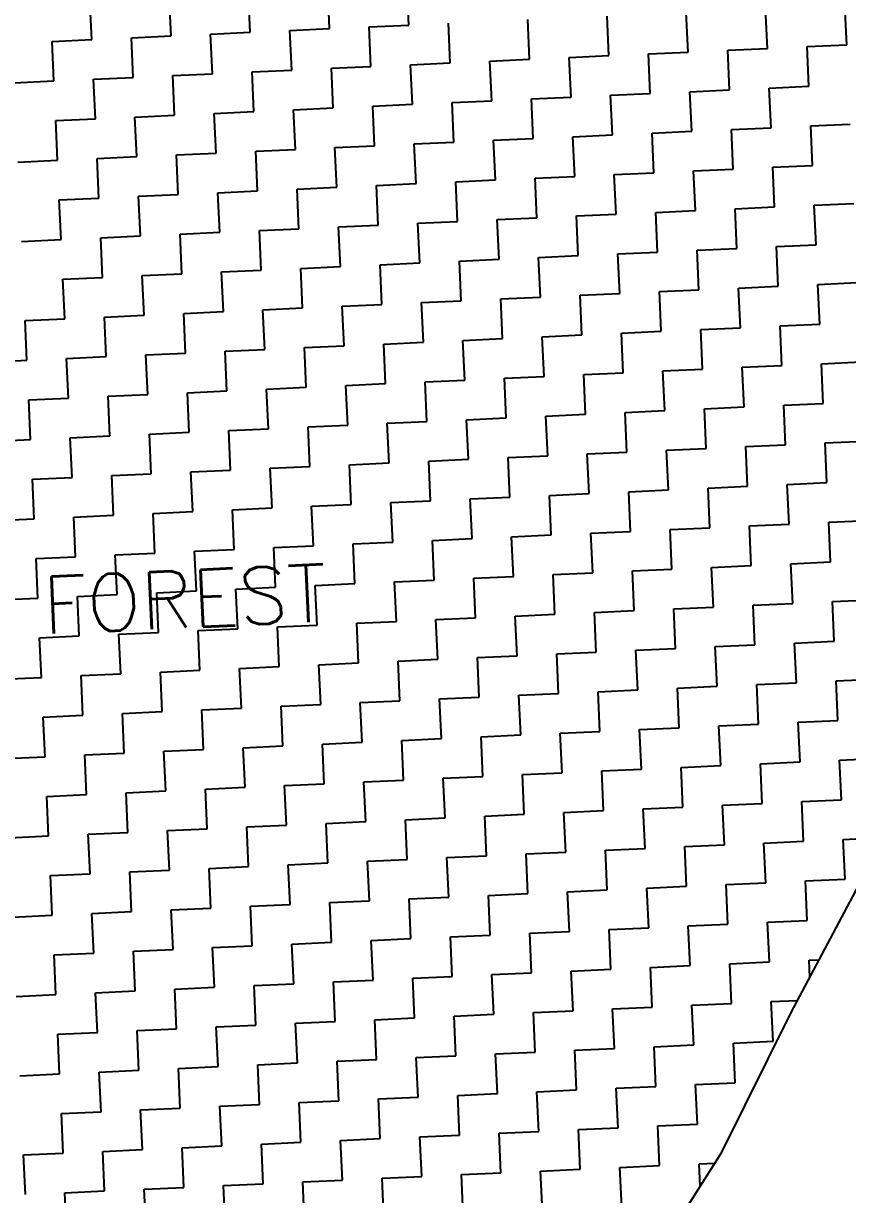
# Model space of a CAD drawing. Header units: metres. Extents: x 280741 to 282709, y 2085398 to 2088597.
# Drawn here: x 282178.8 to 282309.3, y 2086350.2 to 2086535.6 of the extents above; entities that cross this region are included whole.
import ezdxf
from ezdxf.enums import TextEntityAlignment as Align

# ---------------------------------------------------------------- set-up
doc = ezdxf.new("R2010")
doc.units = ezdxf.units.M
doc.layers.add('POLY_HATCH', color=12, linetype='Continuous')
doc.layers.add('TEXT_MAPIN', color=7, linetype='Continuous')
doc.styles.get("Standard").update_dxf_attribs({"font": 'simplex.shx'})

msp = doc.modelspace()

# ---------------------------------------------------------------- linework, layer by layer
at = {"layer": 'POLY_HATCH', "linetype": 'Continuous'}
for p, q in [((282214.72, 2086534.17), (282214.43, 2086540.45)), ((282227.27, 2086534.75), (282226.98, 2086541.02)), ((282239.82, 2086535.32), (282239.56, 2086541.19)), ((282189.61, 2086533.03), (282189.33, 2086539.3)), ((282202.17, 2086533.6), (282201.88, 2086539.88)), ((282309.15, 2086532.2), (282308.86, 2086538.47)), ((282271.49, 2086530.48), (282271.21, 2086536.75)), ((282284.04, 2086531.05), (282283.76, 2086537.33)), ((282296.6, 2086531.62), (282296.31, 2086537.9)), ((282220.99, 2086534.46), (282227.27, 2086534.75)), ((282221.28, 2086528.19), (282220.99, 2086534.46)), ((282233.55, 2086535.03), (282239.82, 2086535.32)), ((282233.83, 2086528.76), (282233.55, 2086535.03)), ((282246.39, 2086529.33), (282246.1, 2086535.61)), ((282258.94, 2086529.9), (282258.65, 2086536.18)), ((282183.34, 2086532.74), (282189.61, 2086533.03)), ((282183.62, 2086526.47), (282183.34, 2086532.74)), ((282195.89, 2086533.31), (282202.17, 2086533.6)), ((282196.18, 2086527.04), (282195.89, 2086533.31)), ((282208.44, 2086533.89), (282214.72, 2086534.17)), ((282208.73, 2086527.61), (282208.44, 2086533.89)), ((282277.77, 2086530.76), (282284.04, 2086531.05)), ((282278.06, 2086524.49), (282277.77, 2086530.76)), ((282290.32, 2086531.34), (282296.6, 2086531.62)), ((282290.61, 2086525.06), (282290.32, 2086531.34)), ((282302.87, 2086531.91), (282309.15, 2086532.2)), ((282303.16, 2086525.63), (282302.87, 2086531.91)), ((282240.11, 2086529.04), (282246.39, 2086529.33)), ((282240.4, 2086522.77), (282240.11, 2086529.04)), ((282252.66, 2086529.62), (282258.94, 2086529.9)), ((282252.95, 2086523.34), (282252.66, 2086529.62)), ((282265.22, 2086530.19), (282271.49, 2086530.48)), ((282265.5, 2086523.91), (282265.22, 2086530.19)), ((282189.9, 2086526.75), (282196.18, 2086527.04)), ((282202.45, 2086527.33), (282208.73, 2086527.61)), ((282202.74, 2086521.05), (282202.45, 2086527.33)), ((282215.01, 2086527.9), (282221.28, 2086528.19)), ((282215.29, 2086521.62), (282215.01, 2086527.9)), ((282227.56, 2086528.47), (282233.83, 2086528.76)), ((282227.84, 2086522.2), (282227.56, 2086528.47)), ((282177.35, 2086526.18), (282183.62, 2086526.47)), ((282190.19, 2086520.48), (282189.9, 2086526.75)), ((282296.88, 2086525.35), (282303.16, 2086525.63)), ((282297.17, 2086519.07), (282296.88, 2086525.35)), ((282246.67, 2086523.06), (282252.95, 2086523.34)), ((282259.23, 2086523.63), (282265.5, 2086523.91)), ((282259.51, 2086517.35), (282259.23, 2086523.63)), ((282271.78, 2086524.2), (282278.06, 2086524.49)), ((282272.07, 2086517.93), (282271.78, 2086524.2)), ((282284.33, 2086524.77), (282290.61, 2086525.06)), ((282284.62, 2086518.5), (282284.33, 2086524.77)), ((282209.02, 2086521.34), (282215.29, 2086521.62)), ((282221.57, 2086521.91), (282227.84, 2086522.2)), ((282221.85, 2086515.63), (282221.57, 2086521.91)), ((282234.12, 2086522.48), (282240.4, 2086522.77)), ((282234.41, 2086516.21), (282234.12, 2086522.48)), ((282246.96, 2086516.78), (282246.67, 2086523.06)), ((282183.91, 2086520.19), (282190.19, 2086520.48)), ((282184.2, 2086513.91), (282183.91, 2086520.19)), ((282196.46, 2086520.76), (282202.74, 2086521.05)), ((282196.75, 2086514.49), (282196.46, 2086520.76)), ((282209.3, 2086515.06), (282209.02, 2086521.34)), ((282303.45, 2086519.36), (282309.72, 2086519.64)), ((282265.79, 2086517.64), (282272.07, 2086517.93)), ((282278.34, 2086518.21), (282284.62, 2086518.5)), ((282278.63, 2086511.94), (282278.34, 2086518.21)), ((282290.89, 2086518.78), (282297.17, 2086519.07)), ((282291.18, 2086512.51), (282290.89, 2086518.78)), ((282303.73, 2086513.08), (282303.45, 2086519.36)), ((282228.13, 2086515.92), (282234.41, 2086516.21)), ((282228.42, 2086509.64), (282228.13, 2086515.92)), ((282240.68, 2086516.49), (282246.96, 2086516.78)), ((282240.97, 2086510.22), (282240.68, 2086516.49)), ((282253.24, 2086517.07), (282259.51, 2086517.35)), ((282253.52, 2086510.79), (282253.24, 2086517.07)), ((282266.08, 2086511.36), (282265.79, 2086517.64)), ((282190.47, 2086514.2), (282196.75, 2086514.49)), ((282190.76, 2086507.92), (282190.47, 2086514.2)), ((282203.03, 2086514.77), (282209.3, 2086515.06)), ((282203.31, 2086508.5), (282203.03, 2086514.77)), ((282215.58, 2086515.35), (282221.85, 2086515.63)), ((282215.86, 2086509.07), (282215.58, 2086515.35)), ((282177.92, 2086513.63), (282184.2, 2086513.91)), ((282284.9, 2086512.22), (282291.18, 2086512.51)), ((282285.19, 2086505.95), (282284.9, 2086512.22)), ((282297.46, 2086512.8), (282303.73, 2086513.08)), ((282297.74, 2086506.52), (282297.46, 2086512.8)), ((282247.25, 2086510.5), (282253.52, 2086510.79)), ((282247.53, 2086504.23), (282247.25, 2086510.5)), ((282259.8, 2086511.08), (282266.08, 2086511.36)), ((282260.09, 2086504.8), (282259.8, 2086511.08)), ((282272.35, 2086511.65), (282278.63, 2086511.94)), ((282272.64, 2086505.37), (282272.35, 2086511.65)), ((282197.04, 2086508.21), (282203.31, 2086508.5)), ((282209.59, 2086508.78), (282215.86, 2086509.07)), ((282209.88, 2086502.51), (282209.59, 2086508.78)), ((282222.14, 2086509.36), (282228.42, 2086509.64)), ((282222.43, 2086503.08), (282222.14, 2086509.36)), ((282234.69, 2086509.93), (282240.97, 2086510.22)), ((282234.98, 2086503.65), (282234.69, 2086509.93)), ((282184.48, 2086507.64), (282190.76, 2086507.92)), ((282184.77, 2086501.36), (282184.48, 2086507.64)), ((282197.32, 2086501.93), (282197.04, 2086508.21)), ((282304.02, 2086506.81), (282310.3, 2086507.09)), ((282304.31, 2086500.53), (282304.02, 2086506.81)), ((282253.81, 2086504.51), (282260.09, 2086504.8)), ((282266.36, 2086505.09), (282272.64, 2086505.37)), ((282266.65, 2086498.81), (282266.36, 2086505.09)), ((282278.91, 2086505.66), (282285.19, 2086505.95)), ((282279.2, 2086499.38), (282278.91, 2086505.66)), ((282291.47, 2086506.23), (282297.74, 2086506.52)), ((282291.75, 2086499.96), (282291.47, 2086506.23)), ((282216.15, 2086502.79), (282222.43, 2086503.08)), ((282228.7, 2086503.37), (282234.98, 2086503.65)), ((282228.99, 2086497.09), (282228.7, 2086503.37)), ((282241.26, 2086503.94), (282247.53, 2086504.23)), ((282241.54, 2086497.66), (282241.26, 2086503.94)), ((282254.1, 2086498.24), (282253.81, 2086504.51)), ((282178.49, 2086501.07), (282184.77, 2086501.36)), ((282191.05, 2086501.65), (282197.32, 2086501.93)), ((282191.33, 2086495.37), (282191.05, 2086501.65)), ((282203.6, 2086502.22), (282209.88, 2086502.51)), ((282203.89, 2086495.94), (282203.6, 2086502.22)), ((282216.44, 2086496.52), (282216.15, 2086502.79)), ((282272.93, 2086499.1), (282279.2, 2086499.38)), ((282285.48, 2086499.67), (282291.75, 2086499.96)), ((282285.76, 2086493.39), (282285.48, 2086499.67)), ((282298.03, 2086500.24), (282304.31, 2086500.53)), ((282298.32, 2086493.97), (282298.03, 2086500.24)), ((282235.27, 2086497.38), (282241.54, 2086497.66)), ((282235.55, 2086491.1), (282235.27, 2086497.38)), ((282247.82, 2086497.95), (282254.1, 2086498.24)), ((282248.11, 2086491.67), (282247.82, 2086497.95)), ((282260.37, 2086498.52), (282266.65, 2086498.81)), ((282260.66, 2086492.25), (282260.37, 2086498.52)), ((282273.21, 2086492.82), (282272.93, 2086499.1)), ((282197.61, 2086495.66), (282203.89, 2086495.94)), ((282197.9, 2086489.38), (282197.61, 2086495.66)), ((282210.16, 2086496.23), (282216.44, 2086496.52)), ((282210.45, 2086489.95), (282210.16, 2086496.23)), ((282222.71, 2086496.8), (282228.99, 2086497.09)), ((282223, 2086490.53), (282222.71, 2086496.8)), ((282185.06, 2086495.08), (282191.33, 2086495.37)), ((282185.34, 2086488.81), (282185.06, 2086495.08)), ((282292.04, 2086493.68), (282298.32, 2086493.97)), ((282292.33, 2086487.4), (282292.04, 2086493.68)), ((282304.59, 2086494.25), (282310.87, 2086494.54)), ((282304.88, 2086487.98), (282304.59, 2086494.25)), ((282254.38, 2086491.96), (282260.66, 2086492.25)), ((282254.67, 2086485.68), (282254.38, 2086491.96)), ((282266.94, 2086492.53), (282273.21, 2086492.82)), ((282267.22, 2086486.26), (282266.94, 2086492.53)), ((282279.49, 2086493.11), (282285.76, 2086493.39)), ((282279.77, 2086486.83), (282279.49, 2086493.11)), ((282204.17, 2086489.67), (282210.45, 2086489.95)), ((282216.72, 2086490.24), (282223, 2086490.53)), ((282217.01, 2086483.96), (282216.72, 2086490.24)), ((282229.28, 2086490.81), (282235.55, 2086491.1)), ((282229.56, 2086484.54), (282229.28, 2086490.81)), ((282241.83, 2086491.39), (282248.11, 2086491.67)), ((282242.12, 2086485.11), (282241.83, 2086491.39)), ((282179.07, 2086488.52), (282185.34, 2086488.81)), ((282179.35, 2086482.24), (282179.07, 2086488.52)), ((282191.62, 2086489.09), (282197.9, 2086489.38)), ((282191.91, 2086482.82), (282191.62, 2086489.09)), ((282204.46, 2086483.39), (282204.17, 2086489.67)), ((282260.95, 2086485.97), (282267.22, 2086486.26)), ((282273.5, 2086486.54), (282279.77, 2086486.83)), ((282273.78, 2086480.27), (282273.5, 2086486.54)), ((282286.05, 2086487.12), (282292.33, 2086487.4)), ((282286.34, 2086480.84), (282286.05, 2086487.12)), ((282298.6, 2086487.69), (282304.88, 2086487.98)), ((282298.89, 2086481.41), (282298.6, 2086487.69)), ((282223.29, 2086484.25), (282229.56, 2086484.54)), ((282235.84, 2086484.82), (282242.12, 2086485.11)), ((282236.13, 2086478.55), (282235.84, 2086484.82)), ((282248.39, 2086485.4), (282254.67, 2086485.68)), ((282248.68, 2086479.12), (282248.39, 2086485.4)), ((282261.23, 2086479.69), (282260.95, 2086485.97)), ((282185.63, 2086482.53), (282191.91, 2086482.82)), ((282185.92, 2086476.25), (282185.63, 2086482.53)), ((282198.18, 2086483.1), (282204.46, 2086483.39)), ((282198.47, 2086476.83), (282198.18, 2086483.1)), ((282210.73, 2086483.68), (282217.01, 2086483.96)), ((282211.02, 2086477.4), (282210.73, 2086483.68)), ((282223.57, 2086477.97), (282223.29, 2086484.25)), ((282173.08, 2086481.96), (282179.35, 2086482.24)), ((282280.06, 2086480.55), (282286.34, 2086480.84)), ((282292.61, 2086481.13), (282298.89, 2086481.41)), ((282292.9, 2086474.85), (282292.61, 2086481.13)), ((282305.17, 2086481.7), (282311.44, 2086481.99)), ((282305.45, 2086475.42), (282305.17, 2086481.7)), ((282242.4, 2086478.83), (282248.68, 2086479.12)), ((282242.69, 2086472.56), (282242.4, 2086478.83)), ((282254.96, 2086479.41), (282261.23, 2086479.69)), ((282255.24, 2086473.13), (282254.96, 2086479.41)), ((282267.51, 2086479.98), (282273.78, 2086480.27)), ((282267.8, 2086473.7), (282267.51, 2086479.98)), ((282280.35, 2086474.28), (282280.06, 2086480.55)), ((282204.75, 2086477.11), (282211.02, 2086477.4)), ((282205.03, 2086470.84), (282204.75, 2086477.11)), ((282217.3, 2086477.69), (282223.57, 2086477.97)), ((282217.58, 2086471.41), (282217.3, 2086477.69)), ((282229.85, 2086478.26), (282236.13, 2086478.55)), ((282230.14, 2086471.98), (282229.85, 2086478.26)), ((282179.64, 2086475.97), (282185.92, 2086476.25)), ((282179.93, 2086469.69), (282179.64, 2086475.97)), ((282192.19, 2086476.54), (282198.47, 2086476.83)), ((282192.48, 2086470.27), (282192.19, 2086476.54)), ((282299.18, 2086475.14), (282305.45, 2086475.42)), ((282299.46, 2086468.86), (282299.18, 2086475.14)), ((282261.52, 2086473.42), (282267.8, 2086473.7)), ((282261.81, 2086467.14), (282261.52, 2086473.42)), ((282274.07, 2086473.99), (282280.35, 2086474.28)), ((282274.36, 2086467.71), (282274.07, 2086473.99)), ((282286.62, 2086474.56), (282292.9, 2086474.85)), ((282286.91, 2086468.29), (282286.62, 2086474.56)), ((282211.31, 2086471.12), (282217.58, 2086471.41)), ((282223.86, 2086471.7), (282230.14, 2086471.98)), ((282224.15, 2086465.42), (282223.86, 2086471.7)), ((282236.41, 2086472.27), (282242.69, 2086472.56)), ((282236.7, 2086465.99), (282236.41, 2086472.27)), ((282248.97, 2086472.84), (282255.24, 2086473.13)), ((282249.25, 2086466.57), (282248.97, 2086472.84)), ((282173.65, 2086469.41), (282179.93, 2086469.69)), ((282186.2, 2086469.98), (282192.48, 2086470.27)), ((282186.49, 2086463.7), (282186.2, 2086469.98)), ((282198.76, 2086470.55), (282205.03, 2086470.84)), ((282199.04, 2086464.28), (282198.76, 2086470.55)), ((282211.59, 2086464.85), (282211.31, 2086471.12)), ((282268.08, 2086467.43), (282274.36, 2086467.71)), ((282280.63, 2086468), (282286.91, 2086468.29)), ((282280.92, 2086461.72), (282280.63, 2086468)), ((282293.19, 2086468.57), (282299.46, 2086468.86)), ((282293.47, 2086462.3), (282293.19, 2086468.57)), ((282305.74, 2086469.15), (282312.02, 2086469.43)), ((282306.03, 2086462.87), (282305.74, 2086469.15)), ((282230.42, 2086465.71), (282236.7, 2086465.99)), ((282242.98, 2086466.28), (282249.25, 2086466.57)), ((282243.26, 2086460.01), (282242.98, 2086466.28)), ((282255.53, 2086466.85), (282261.81, 2086467.14)), ((282255.82, 2086460.58), (282255.53, 2086466.85)), ((282268.37, 2086461.15), (282268.08, 2086467.43)), ((282192.77, 2086463.99), (282199.04, 2086464.28)), ((282193.05, 2086457.71), (282192.77, 2086463.99)), ((282205.32, 2086464.56), (282211.59, 2086464.85)), ((282205.61, 2086458.29), (282205.32, 2086464.56)), ((282217.87, 2086465.14), (282224.15, 2086465.42)), ((282218.16, 2086458.86), (282217.87, 2086465.14)), ((282230.71, 2086459.43), (282230.42, 2086465.71)), ((282180.21, 2086463.42), (282186.49, 2086463.7)), ((282180.5, 2086457.14), (282180.21, 2086463.42)), ((282287.2, 2086462.01), (282293.47, 2086462.3)), ((282299.75, 2086462.58), (282306.03, 2086462.87)), ((282300.04, 2086456.31), (282299.75, 2086462.58)), ((282249.54, 2086460.29), (282255.82, 2086460.58)), ((282249.83, 2086454.02), (282249.54, 2086460.29)), ((282262.09, 2086460.86), (282268.37, 2086461.15)), ((282262.38, 2086454.59), (282262.09, 2086460.86)), ((282274.64, 2086461.44), (282280.92, 2086461.72)), ((282274.93, 2086455.16), (282274.64, 2086461.44)), ((282287.48, 2086455.74), (282287.2, 2086462.01)), ((282211.88, 2086458.57), (282218.16, 2086458.86)), ((282212.17, 2086452.3), (282211.88, 2086458.57)), ((282224.43, 2086459.15), (282230.71, 2086459.43)), ((282224.72, 2086452.87), (282224.43, 2086459.15)), ((282236.99, 2086459.72), (282243.26, 2086460.01)), ((282237.27, 2086453.44), (282236.99, 2086459.72)), ((282174.22, 2086456.85), (282180.5, 2086457.14)), ((282186.78, 2086457.43), (282193.05, 2086457.71)), ((282187.06, 2086451.15), (282186.78, 2086457.43)), ((282199.33, 2086458), (282205.61, 2086458.29)), ((282199.62, 2086451.72), (282199.33, 2086458)), ((282306.31, 2086456.59), (282312.59, 2086456.88)), ((282306.6, 2086450.32), (282306.31, 2086456.59)), ((282268.65, 2086454.88), (282274.93, 2086455.16)), ((282268.94, 2086448.6), (282268.65, 2086454.88)), ((282281.21, 2086455.45), (282287.48, 2086455.74)), ((282281.49, 2086449.17), (282281.21, 2086455.45)), ((282293.76, 2086456.02), (282300.04, 2086456.31)), ((282294.05, 2086449.75), (282293.76, 2086456.02)), ((282218.44, 2086452.58), (282224.72, 2086452.87)), ((282231, 2086453.16), (282237.27, 2086453.44)), ((282231.28, 2086446.88), (282231, 2086453.16)), ((282243.55, 2086453.73), (282249.83, 2086454.02)), ((282243.84, 2086447.45), (282243.55, 2086453.73)), ((282256.1, 2086454.3), (282262.38, 2086454.59)), ((282256.39, 2086448.03), (282256.1, 2086454.3)), ((282180.79, 2086450.86), (282187.06, 2086451.15)), ((282193.34, 2086451.44), (282199.62, 2086451.72)), ((282193.63, 2086445.16), (282193.34, 2086451.44)), ((282205.89, 2086452.01), (282212.17, 2086452.3)), ((282206.18, 2086445.73), (282205.89, 2086452.01)), ((282218.73, 2086446.31), (282218.44, 2086452.58)), ((282181.07, 2086444.59), (282180.79, 2086450.86)), ((282275.22, 2086448.89), (282281.49, 2086449.17)), ((282287.77, 2086449.46), (282294.05, 2086449.75)), ((282288.06, 2086443.18), (282287.77, 2086449.46)), ((282300.32, 2086450.03), (282306.6, 2086450.32)), ((282300.61, 2086443.76), (282300.32, 2086450.03)), ((282237.56, 2086447.17), (282243.84, 2086447.45)), ((282250.11, 2086447.74), (282256.39, 2086448.03)), ((282250.4, 2086441.46), (282250.11, 2086447.74)), ((282262.67, 2086448.31), (282268.94, 2086448.6)), ((282262.95, 2086442.04), (282262.67, 2086448.31)), ((282275.5, 2086442.61), (282275.22, 2086448.89)), ((282199.9, 2086445.45), (282206.18, 2086445.73)), ((282200.19, 2086439.17), (282199.9, 2086445.45)), ((282212.45, 2086446.02), (282218.73, 2086446.31)), ((282212.74, 2086439.74), (282212.45, 2086446.02)), ((282225.01, 2086446.59), (282231.28, 2086446.88)), ((282225.29, 2086440.32), (282225.01, 2086446.59)), ((282237.85, 2086440.89), (282237.56, 2086447.17)), ((282174.8, 2086444.3), (282181.07, 2086444.59)), ((282187.35, 2086444.87), (282193.63, 2086445.16)), ((282187.64, 2086438.6), (282187.35, 2086444.87)), ((282294.33, 2086443.47), (282300.61, 2086443.76)), ((282306.89, 2086444.04), (282313.16, 2086444.33)), ((282307.17, 2086437.77), (282306.89, 2086444.04)), ((282256.68, 2086441.75), (282262.95, 2086442.04)), ((282256.96, 2086435.47), (282256.68, 2086441.75)), ((282269.23, 2086442.32), (282275.5, 2086442.61)), ((282269.51, 2086436.05), (282269.23, 2086442.32)), ((282281.78, 2086442.9), (282288.06, 2086443.18)), ((282282.07, 2086436.62), (282281.78, 2086442.9)), ((282294.62, 2086437.19), (282294.33, 2086443.47)), ((282219.02, 2086440.03), (282225.29, 2086440.32)), ((282219.3, 2086433.75), (282219.02, 2086440.03)), ((282231.57, 2086440.6), (282237.85, 2086440.89)), ((282231.86, 2086434.33), (282231.57, 2086440.6)), ((282244.12, 2086441.18), (282250.4, 2086441.46)), ((282244.41, 2086434.9), (282244.12, 2086441.18)), ((282181.36, 2086438.31), (282187.64, 2086438.6)), ((282181.65, 2086432.03), (282181.36, 2086438.31)), ((282193.91, 2086438.88), (282200.19, 2086439.17)), ((282194.2, 2086432.61), (282193.91, 2086438.88)), ((282206.46, 2086439.46), (282212.74, 2086439.74)), ((282206.75, 2086433.18), (282206.46, 2086439.46)), ((282275.79, 2086436.33), (282282.07, 2086436.62)), ((282276.08, 2086430.06), (282275.79, 2086436.33)), ((282288.34, 2086436.91), (282294.62, 2086437.19)), ((282288.63, 2086430.63), (282288.34, 2086436.91)), ((282300.9, 2086437.48), (282307.17, 2086437.77)), ((282301.18, 2086431.2), (282300.9, 2086437.48)), ((282225.58, 2086434.04), (282231.86, 2086434.33)), ((282238.13, 2086434.61), (282244.41, 2086434.9)), ((282238.42, 2086428.34), (282238.13, 2086434.61)), ((282250.69, 2086435.19), (282256.96, 2086435.47)), ((282250.97, 2086428.91), (282250.69, 2086435.19)), ((282263.24, 2086435.76), (282269.51, 2086436.05)), ((282263.53, 2086429.48), (282263.24, 2086435.76)), ((282187.92, 2086432.32), (282194.2, 2086432.61)), ((282200.48, 2086432.89), (282206.75, 2086433.18)), ((282200.76, 2086426.62), (282200.48, 2086432.89)), ((282213.03, 2086433.47), (282219.3, 2086433.75)), ((282213.31, 2086427.19), (282213.03, 2086433.47)), ((282225.87, 2086427.76), (282225.58, 2086434.04)), ((282175.37, 2086431.75), (282181.65, 2086432.03)), ((282188.21, 2086426.04), (282187.92, 2086432.32)), ((282282.35, 2086430.34), (282288.63, 2086430.63)), ((282294.91, 2086430.92), (282301.18, 2086431.2)), ((282295.19, 2086424.64), (282294.91, 2086430.92)), ((282307.46, 2086431.49), (282313.74, 2086431.78)), ((282307.75, 2086425.21), (282307.46, 2086431.49)), ((282244.7, 2086428.62), (282250.97, 2086428.91)), ((282257.25, 2086429.2), (282263.53, 2086429.48)), ((282257.54, 2086422.92), (282257.25, 2086429.2)), ((282269.8, 2086429.77), (282276.08, 2086430.06)), ((282270.09, 2086423.49), (282269.8, 2086429.77)), ((282282.64, 2086424.07), (282282.35, 2086430.34)), ((282207.04, 2086426.9), (282213.31, 2086427.19)), ((282207.32, 2086420.63), (282207.04, 2086426.9)), ((282219.59, 2086427.48), (282225.87, 2086427.76)), ((282219.88, 2086421.2), (282219.59, 2086427.48)), ((282232.14, 2086428.05), (282238.42, 2086428.34)), ((282232.43, 2086421.77), (282232.14, 2086428.05)), ((282244.98, 2086422.35), (282244.7, 2086428.62)), ((282181.93, 2086425.76), (282188.21, 2086426.04)), ((282182.22, 2086419.48), (282181.93, 2086425.76)), ((282194.49, 2086426.33), (282200.76, 2086426.62)), ((282194.77, 2086420.05), (282194.49, 2086426.33)), ((282301.47, 2086424.93), (282307.75, 2086425.21)), ((282263.81, 2086423.21), (282270.09, 2086423.49)), ((282264.1, 2086416.93), (282263.81, 2086423.21)), ((282276.36, 2086423.78), (282282.64, 2086424.07)), ((282276.65, 2086417.5), (282276.36, 2086423.78)), ((282288.92, 2086424.35), (282295.19, 2086424.64)), ((282289.2, 2086418.08), (282288.92, 2086424.35)), ((282301.76, 2086418.65), (282301.47, 2086424.93)), ((282226.15, 2086421.49), (282232.43, 2086421.77)), ((282226.44, 2086415.21), (282226.15, 2086421.49)), ((282238.71, 2086422.06), (282244.98, 2086422.35)), ((282238.99, 2086415.78), (282238.71, 2086422.06)), ((282251.26, 2086422.63), (282257.54, 2086422.92)), ((282251.55, 2086416.36), (282251.26, 2086422.63)), ((282175.94, 2086419.19), (282182.22, 2086419.48)), ((282188.5, 2086419.77), (282194.77, 2086420.05)), ((282188.78, 2086413.49), (282188.5, 2086419.77)), ((282201.05, 2086420.34), (282207.32, 2086420.63)), ((282201.33, 2086414.06), (282201.05, 2086420.34)), ((282213.6, 2086420.91), (282219.88, 2086421.2)), ((282213.89, 2086414.64), (282213.6, 2086420.91)), ((282282.93, 2086417.79), (282289.2, 2086418.08)), ((282283.21, 2086411.51), (282282.93, 2086417.79)), ((282295.48, 2086418.36), (282301.76, 2086418.65)), ((282295.77, 2086412.09), (282295.48, 2086418.36)), ((282308.03, 2086418.94), (282314.31, 2086419.22)), ((282308.32, 2086412.66), (282308.03, 2086418.94)), ((282232.72, 2086415.5), (282238.99, 2086415.78)), ((282245.27, 2086416.07), (282251.55, 2086416.36)), ((282245.56, 2086409.79), (282245.27, 2086416.07)), ((282257.82, 2086416.64), (282264.1, 2086416.93)), ((282258.11, 2086410.37), (282257.82, 2086416.64)), ((282270.37, 2086417.22), (282276.65, 2086417.5)), ((282270.66, 2086410.94), (282270.37, 2086417.22)), ((282195.06, 2086413.78), (282201.33, 2086414.06)), ((282207.61, 2086414.35), (282213.89, 2086414.64)), ((282207.9, 2086408.07), (282207.61, 2086414.35)), ((282220.16, 2086414.92), (282226.44, 2086415.21)), ((282220.45, 2086408.65), (282220.16, 2086414.92)), ((282233, 2086409.22), (282232.72, 2086415.5)), ((282182.51, 2086413.2), (282188.78, 2086413.49)), ((282182.79, 2086406.93), (282182.51, 2086413.2)), ((282195.35, 2086407.5), (282195.06, 2086413.78)), ((282289.49, 2086411.8), (282295.77, 2086412.09)), ((282302.04, 2086412.37), (282308.32, 2086412.66)), ((282302.33, 2086406.1), (282302.04, 2086412.37)), ((282251.83, 2086410.08), (282258.11, 2086410.37)), ((282264.38, 2086410.65), (282270.66, 2086410.94)), ((282264.67, 2086404.38), (282264.38, 2086410.65)), ((282276.94, 2086411.23), (282283.21, 2086411.51)), ((282277.22, 2086404.95), (282276.94, 2086411.23)), ((282289.78, 2086405.52), (282289.49, 2086411.8)), ((282214.17, 2086408.36), (282220.45, 2086408.65)), ((282214.46, 2086402.09), (282214.17, 2086408.36)), ((282226.73, 2086408.93), (282233, 2086409.22)), ((282227.01, 2086402.66), (282226.73, 2086408.93)), ((282239.28, 2086409.51), (282245.56, 2086409.79)), ((282239.57, 2086403.23), (282239.28, 2086409.51)), ((282252.12, 2086403.8), (282251.83, 2086410.08)), ((282176.52, 2086406.64), (282182.79, 2086406.93)), ((282189.07, 2086407.22), (282195.35, 2086407.5)), ((282189.36, 2086400.94), (282189.07, 2086407.22)), ((282201.62, 2086407.79), (282207.9, 2086408.07)), ((282201.91, 2086401.51), (282201.62, 2086407.79)), ((282308.61, 2086406.38), (282314.88, 2086406.67)), ((282270.95, 2086404.66), (282277.22, 2086404.95)), ((282271.23, 2086398.39), (282270.95, 2086404.66)), ((282283.5, 2086405.24), (282289.78, 2086405.52)), ((282283.79, 2086398.96), (282283.5, 2086405.24)), ((282296.05, 2086405.81), (282302.33, 2086406.1)), ((282296.34, 2086399.53), (282296.05, 2086405.81)), ((282308.89, 2086400.11), (282308.61, 2086406.38)), ((282233.29, 2086402.94), (282239.57, 2086403.23)), ((282233.58, 2086396.67), (282233.29, 2086402.94)), ((282245.84, 2086403.52), (282252.12, 2086403.8)), ((282246.13, 2086397.24), (282245.84, 2086403.52)), ((282258.4, 2086404.09), (282264.67, 2086404.38)), ((282258.68, 2086397.82), (282258.4, 2086404.09)), ((282183.08, 2086400.65), (282189.36, 2086400.94)), ((282195.63, 2086401.23), (282201.91, 2086401.51)), ((282195.92, 2086394.95), (282195.63, 2086401.23)), ((282208.18, 2086401.8), (282214.46, 2086402.09)), ((282208.47, 2086395.52), (282208.18, 2086401.8)), ((282220.74, 2086402.37), (282227.01, 2086402.66)), ((282221.02, 2086396.1), (282220.74, 2086402.37)), ((282183.37, 2086394.38), (282183.08, 2086400.65)), ((282290.06, 2086399.25), (282296.34, 2086399.53)), ((282290.35, 2086392.97), (282290.06, 2086399.25)), ((282302.62, 2086399.82), (282308.89, 2086400.11)), ((282302.9, 2086393.54), (282302.62, 2086399.82)), ((282239.85, 2086396.96), (282246.13, 2086397.24)), ((282252.41, 2086397.53), (282258.68, 2086397.82)), ((282252.69, 2086391.25), (282252.41, 2086397.53)), ((282264.96, 2086398.1), (282271.23, 2086398.39)), ((282265.24, 2086391.83), (282264.96, 2086398.1)), ((282277.51, 2086398.67), (282283.79, 2086398.96)), ((282277.8, 2086392.4), (282277.51, 2086398.67)), ((282202.19, 2086395.24), (282208.47, 2086395.52)), ((282214.75, 2086395.81), (282221.02, 2086396.1)), ((282215.03, 2086389.53), (282214.75, 2086395.81)), ((282227.3, 2086396.38), (282233.58, 2086396.67)), ((282227.59, 2086390.11), (282227.3, 2086396.38)), ((282240.14, 2086390.68), (282239.85, 2086396.96)), ((282177.09, 2086394.09), (282183.37, 2086394.38)), ((282189.64, 2086394.66), (282195.92, 2086394.95)), ((282189.93, 2086388.39), (282189.64, 2086394.66)), ((282202.48, 2086388.96), (282202.19, 2086395.24)), ((282296.63, 2086393.26), (282302.9, 2086393.54)), ((282258.97, 2086391.54), (282265.24, 2086391.83)), ((282271.52, 2086392.11), (282277.8, 2086392.4)), ((282271.81, 2086385.84), (282271.52, 2086392.11)), ((282284.07, 2086392.69), (282290.35, 2086392.97)), ((282284.36, 2086386.41), (282284.07, 2086392.69)), ((282296.91, 2086386.98), (282296.63, 2086393.26)), ((282221.31, 2086389.82), (282227.59, 2086390.11)), ((282221.6, 2086383.54), (282221.31, 2086389.82)), ((282233.86, 2086390.39), (282240.14, 2086390.68)), ((282234.15, 2086384.12), (282233.86, 2086390.39)), ((282246.42, 2086390.97), (282252.69, 2086391.25)), ((282246.7, 2086384.69), (282246.42, 2086390.97)), ((282259.25, 2086385.26), (282258.97, 2086391.54)), ((282183.65, 2086388.1), (282189.93, 2086388.39)), ((282183.94, 2086381.82), (282183.65, 2086388.1)), ((282196.21, 2086388.67), (282202.48, 2086388.96)), ((282196.49, 2086382.4), (282196.21, 2086388.67)), ((282208.76, 2086389.25), (282215.03, 2086389.53)), ((282209.04, 2086382.97), (282208.76, 2086389.25)), ((282278.08, 2086386.12), (282284.36, 2086386.41)), ((282278.37, 2086379.85), (282278.08, 2086386.12)), ((282290.64, 2086386.7), (282296.91, 2086386.98)), ((282290.92, 2086380.42), (282290.64, 2086386.7)), ((282303.19, 2086387.27), (282304.82, 2086387.34)), ((282303.32, 2086384.51), (282303.19, 2086387.27)), ((282240.43, 2086384.4), (282246.7, 2086384.69)), ((282240.71, 2086378.13), (282240.43, 2086384.4)), ((282252.98, 2086384.98), (282259.25, 2086385.26)), ((282253.27, 2086378.7), (282252.98, 2086384.98)), ((282265.53, 2086385.55), (282271.81, 2086385.84)), ((282265.82, 2086379.27), (282265.53, 2086385.55)), ((282190.22, 2086382.11), (282196.49, 2086382.4)), ((282202.77, 2086382.68), (282209.04, 2086382.97)), ((282203.05, 2086376.41), (282202.77, 2086382.68)), ((282215.32, 2086383.26), (282221.6, 2086383.54)), ((282215.61, 2086376.98), (282215.32, 2086383.26)), ((282227.87, 2086383.83), (282234.15, 2086384.12)), ((282228.16, 2086377.55), (282227.87, 2086383.83)), ((282177.66, 2086381.54), (282183.94, 2086381.82)), ((282190.5, 2086375.83), (282190.22, 2086382.11)), ((282297.2, 2086380.71), (282301.39, 2086380.9)), ((282297.49, 2086374.43), (282297.2, 2086380.71)), ((282246.99, 2086378.41), (282253.27, 2086378.7)), ((282259.54, 2086378.99), (282265.82, 2086379.27)), ((282259.83, 2086372.71), (282259.54, 2086378.99)), ((282272.09, 2086379.56), (282278.37, 2086379.85)), ((282272.38, 2086373.28), (282272.09, 2086379.56)), ((282284.65, 2086380.13), (282290.92, 2086380.42)), ((282284.93, 2086373.86), (282284.65, 2086380.13)), ((282209.33, 2086376.69), (282215.61, 2086376.98)), ((282221.88, 2086377.27), (282228.16, 2086377.55)), ((282222.17, 2086370.99), (282221.88, 2086377.27)), ((282234.44, 2086377.84), (282240.71, 2086378.13)), ((282234.72, 2086371.56), (282234.44, 2086377.84)), ((282247.28, 2086372.14), (282246.99, 2086378.41)), ((282184.23, 2086375.55), (282190.5, 2086375.83)), ((282184.51, 2086369.27), (282184.23, 2086375.55)), ((282196.78, 2086376.12), (282203.05, 2086376.41)), ((282197.06, 2086369.84), (282196.78, 2086376.12)), ((282209.62, 2086370.42), (282209.33, 2086376.69)), ((282266.1, 2086373), (282272.38, 2086373.28)), ((282278.66, 2086373.57), (282284.93, 2086373.86)), ((282278.94, 2086367.29), (282278.66, 2086373.57)), ((282291.21, 2086374.14), (282297.49, 2086374.43)), ((282291.5, 2086367.87), (282291.21, 2086374.14)), ((282228.45, 2086371.28), (282234.72, 2086371.56)), ((282228.73, 2086365), (282228.45, 2086371.28)), ((282241, 2086371.85), (282247.28, 2086372.14)), ((282241.29, 2086365.57), (282241, 2086371.85)), ((282253.55, 2086372.42), (282259.83, 2086372.71)), ((282253.84, 2086366.15), (282253.55, 2086372.42)), ((282266.39, 2086366.72), (282266.1, 2086373)), ((282190.79, 2086369.56), (282197.06, 2086369.84)), ((282191.08, 2086363.28), (282190.79, 2086369.56)), ((282203.34, 2086370.13), (282209.62, 2086370.42)), ((282203.63, 2086363.85), (282203.34, 2086370.13)), ((282215.89, 2086370.7), (282222.17, 2086370.99)), ((282216.18, 2086364.43), (282215.89, 2086370.7)), ((282178.24, 2086368.98), (282184.51, 2086369.27)), ((282285.22, 2086367.58), (282291.5, 2086367.87)), ((282285.51, 2086361.3), (282285.22, 2086367.58)), ((282247.56, 2086365.86), (282253.84, 2086366.15)), ((282247.85, 2086359.58), (282247.56, 2086365.86)), ((282260.11, 2086366.43), (282266.39, 2086366.72)), ((282260.4, 2086360.16), (282260.11, 2086366.43)), ((282272.67, 2086367.01), (282278.94, 2086367.29)), ((282272.95, 2086360.73), (282272.67, 2086367.01)), ((282197.35, 2086363.57), (282203.63, 2086363.85)), ((282209.9, 2086364.14), (282216.18, 2086364.43)), ((282210.19, 2086357.86), (282209.9, 2086364.14)), ((282222.46, 2086364.71), (282228.73, 2086365)), ((282222.74, 2086358.44), (282222.46, 2086364.71)), ((282235.01, 2086365.29), (282241.29, 2086365.57)), ((282235.3, 2086359.01), (282235.01, 2086365.29)), ((282184.8, 2086362.99), (282191.08, 2086363.28)), ((282185.09, 2086356.72), (282184.8, 2086362.99)), ((282197.64, 2086357.29), (282197.35, 2086363.57)), ((282254.13, 2086359.87), (282260.4, 2086360.16)), ((282266.68, 2086360.44), (282272.95, 2086360.73)), ((282266.96, 2086354.17), (282266.68, 2086360.44)), ((282279.23, 2086361.02), (282285.51, 2086361.3)), ((282279.52, 2086354.74), (282279.23, 2086361.02)), ((282216.47, 2086358.15), (282222.74, 2086358.44)), ((282229.02, 2086358.72), (282235.3, 2086359.01)), ((282229.31, 2086352.45), (282229.02, 2086358.72)), ((282241.57, 2086359.3), (282247.85, 2086359.58)), ((282241.86, 2086353.02), (282241.57, 2086359.3)), ((282254.41, 2086353.59), (282254.13, 2086359.87)), ((282178.81, 2086356.43), (282185.09, 2086356.72)), ((282179.1, 2086350.15), (282178.81, 2086356.43)), ((282191.36, 2086357), (282197.64, 2086357.29)), ((282191.65, 2086350.73), (282191.36, 2086357)), ((282203.91, 2086357.58), (282210.19, 2086357.86)), ((282204.2, 2086351.3), (282203.91, 2086357.58)), ((282216.75, 2086351.87), (282216.47, 2086358.15)), ((282273.24, 2086354.45), (282279.52, 2086354.74)), ((282285.79, 2086355.03), (282288.28, 2086355.14)), ((282285.96, 2086351.47), (282285.79, 2086355.03)), ((282235.58, 2086352.73), (282241.86, 2086353.02)), ((282235.87, 2086346.46), (282235.58, 2086352.73)), ((282248.14, 2086353.31), (282254.41, 2086353.59)), ((282248.42, 2086347.03), (282248.14, 2086353.31)), ((282260.69, 2086353.88), (282266.96, 2086354.17)), ((282260.97, 2086347.6), (282260.69, 2086353.88)), ((282273.53, 2086348.18), (282273.24, 2086354.45)), ((282197.92, 2086351.01), (282204.2, 2086351.3)), ((282198.21, 2086344.74), (282197.92, 2086351.01)), ((282210.48, 2086351.59), (282216.75, 2086351.87)), ((282210.76, 2086345.31), (282210.48, 2086351.59)), ((282223.03, 2086352.16), (282229.31, 2086352.45)), ((282223.32, 2086345.88), (282223.03, 2086352.16)), ((282185.37, 2086350.44), (282191.65, 2086350.73)), ((282185.66, 2086344.17), (282185.37, 2086350.44))]:
    msp.add_line(p, q, dxfattribs=at)
at = {"layer": 'POLY_HATCH'}
for p, q in [((282300.38, 2086378.99), (282312.84, 2086402.44)), ((282289.37, 2086356.86), (282300.38, 2086378.99)), ((282256.49, 2086304.91), (282289.37, 2086356.86))]:
    msp.add_line(p, q, dxfattribs=at)

# ---------------------------------------------------------------- texts
at = {"layer": 'TEXT_MAPIN'}
msp.add_text('FOREST', height=9.047, rotation=2.6145, dxfattribs=at).set_placement((282204.55, 2086439.92), align=Align.CENTER)

doc.saveas('drawing.dxf')
